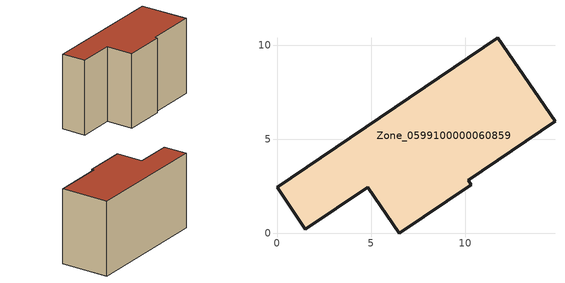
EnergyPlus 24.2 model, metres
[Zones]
Zone_0599100000060859
 floor ground (C_G): 10.16,2.82 10.32,2.58 6.5,0 4.82,2.46 1.51,0.22 0,2.46 11.75,10.42 14.78,5.96 z0
 wall outside (C_F): 11.75,10.42 0,2.46 1.51,0.22 4.82,2.46 6.5,0 10.32,2.58 10.16,2.82 14.78,5.96 11.75,10.42 z0:8.27
 roof outside (C_R): 14.78,5.96 11.75,10.42 0,2.46 1.51,0.22 4.82,2.46 6.5,0 10.32,2.58 10.16,2.82 z8.27
[BUILDING]
Pand.0599100000060859: North Axis=0; Terrain=City; Loads Convergence Tolerance Value=0.04; Temperature Convergence Tolerance Value=0.4; Solar Distribution=FullExterior; Maximum Number of Warmup Days=25; Minimum Number of Warmup Days=1
[Site:Location]
Rotterdam.The.Hague.AP_ZH_NLD Design_Conditions: Latitude=51.96; Longitude=4.45; Time Zone=1; Elevation=-4.5
[SITE:GROUNDTEMPERATURE:BUILDINGSURFACE]
18, 18, 18, 18, 18, 18, 18, 18, 18, 18, 18, 18
[MATERIAL] Thermal Absorptance=0.9; Solar Absorptance=0.7; Visible Absorptance=0.7
Name | Roughness | Thickness | Conductivity | Density | Specific Heat
G.TI.1975-1991 | MediumSmooth | 0.15 | 0.288461 | 540 | 1210
F.TI.1975-1991 | Rough | 0.3 | 0.230769 | 1920 | 840
R.TI.1975-1991 | MediumRough | 0.2 | 0.153846 | 1500 | 1000
[CONSTRUCTION]
C_G: G.TI.1975-1991
C_F: F.TI.1975-1991
C_R: R.TI.1975-1991
[ZONE]
Zone_0599100000060859: Type=1; Multiplier=1; Ceiling Height=Autocalculate; Volume=Autocalculate; Floor Area=autocalculate; Part of Total Floor Area=Yes
[ZONEINFILTRATION:DESIGNFLOWRATE]
Infil_Zone_0599100000060859: Zone or ZoneList or Space or SpaceList=Zone_0599100000060859; Schedule=AlwaysOn; Design Flow Rate Calculation Method=Flow/Area; Flow Rate per Floor Area=0.003; Constant Term Coefficient=1; Temperature Term Coefficient=0; Velocity Term Coefficient=0; Velocity Squared Term Coefficient=0
[HVACTEMPLATE:ZONE:IDEALLOADSAIRSYSTEM]
Zone_0599100000060859: Maximum Heating Supply Air Temperature=50; Minimum Cooling Supply Air Temperature=13; Maximum Heating Supply Air Humidity Ratio=0.0156; Minimum Cooling Supply Air Humidity Ratio=0.0077; Heating Limit=NoLimit; Cooling Limit=NoLimit; Dehumidification Control Type=ConstantSensibleHeatRatio; Cooling Sensible Heat Ratio=0.7; Dehumidification Setpoint=60; Humidification Control Type=None; Humidification Setpoint=30; Outdoor Air Method=None; Outdoor Air Flow Rate per Person=0.00944; Outdoor Air Flow Rate per Zone Floor Area=0; Outdoor Air Flow Rate per Zone=0; Demand Controlled Ventilation Type=None; Outdoor Air Economizer Type=NoEconomizer; Heat Recovery Type=None; Sensible Heat Recovery Effectiveness=0.7; Latent Heat Recovery Effectiveness=0.65
[ZONECONTROL:THERMOSTAT]
ThermostatControl_Zone_0599100000060859: Zone or ZoneList=Zone_0599100000060859; Control Type Schedule=DualSetpointControlType; Control 1=Thermostat_Zone_0599100000060859; Temperature Difference Between Cutout And Setpoint=0
[THERMOSTATSETPOINT:DUALSETPOINT]
Thermostat_Zone_0599100000060859: Heating Setpoint Temperature Schedule=HeatingSetpoint_Zone_0599100000060859; Cooling Setpoint Temperature Schedule=CoolingSetpoint_Zone_0599100000060859
[SCHEDULE:COMPACT]
HeatingSetpoint_Zone_0599100000060859: Through: 12/31, For: AllDays, Until: 24:00, 21
CoolingSetpoint_Zone_0599100000060859: Through: 12/31, For: AllDays, Until: 24:00, 24
DualSetpointControlType: Through: 12/31, For: AllDays, Until: 24:00, 4
AlwaysOn: Through: 12/31, For: AllDays, Until: 24:00, 1
